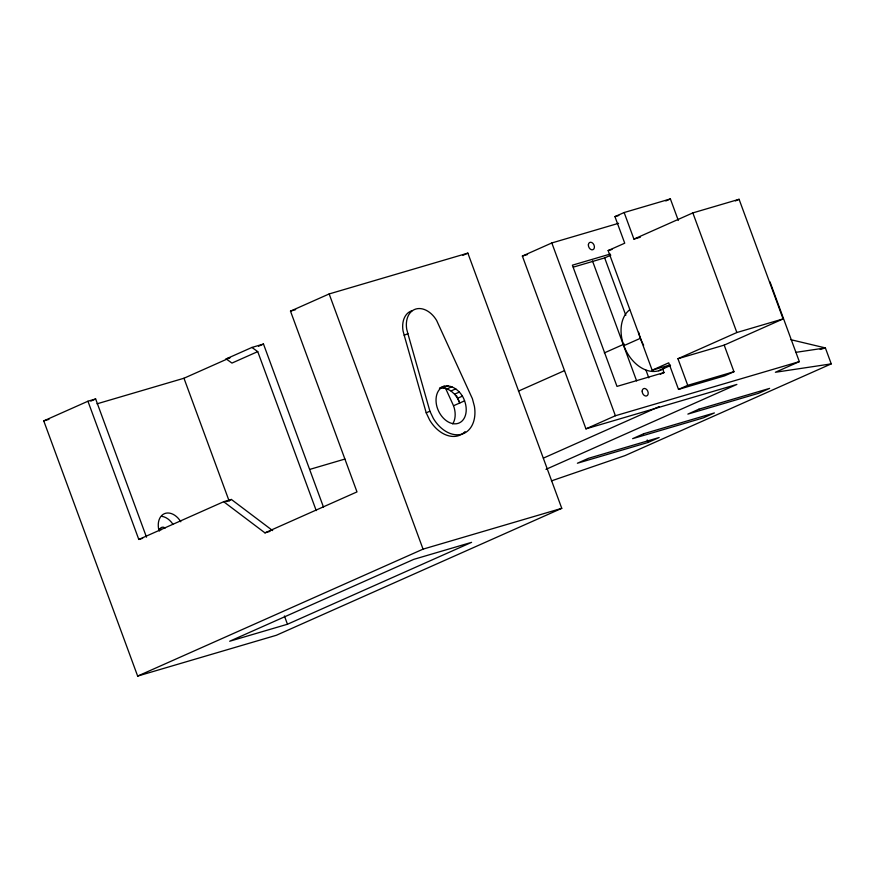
<?xml version="1.0" encoding="UTF-8"?>
<svg xmlns="http://www.w3.org/2000/svg" width="875" height="875" viewBox="0 0 875 875"><rect width="100%" height="100%" fill="white"/><g stroke="black" fill="none" stroke-linecap="round" stroke-linejoin="round"><path stroke-width="1.31" d="M444.248 386.203C435.302 389.452 434.656 401.089 437.609 408.778A19.873 14 66 0 0 457.942 423.423A19.873 14 66 0 0 464.581 400.848C461.42 390.961 449.564 381.292 439.458 388.336L443.188 387.942L447.967 385.809M87.938 401.231L138.797 539.459L223.672 501.714L264.928 532.853L356.989 491.903L290.489 311.139L329.153 293.945L467.863 253.127L561.761 508.331L276.358 635.272L137.648 676.08L43.75 420.886L87.938 401.231L95.648 398.956L146.508 537.195M90.825 401.111L95.648 398.956M316.225 510.595L257.731 351.619L231.952 363.081L226.144 358.903L251.923 347.441L263.484 344.039L323.509 507.172M97.005 403.823L183.969 378.241L229.994 357.766L226.144 358.903M258.497 346.248L263.484 344.039M462.919 255.325L467.863 253.127M545.967 469.35L736.881 384.431L585.944 428.848L522.364 256.058L551.83 242.955L618.57 223.311M670.152 364.908L652.159 370.202L608.147 250.567L624.728 243.195L614.939 216.617L624.148 212.527L670.392 198.92L678.3 220.434M665.788 200.966L670.392 198.92M465.106 431.594A31.325 22.061 66 0 1 429.669 420.087L426.213 412.836L404.206 335.278L407.881 333.638L406.722 329.252A22.805 16.067 66 0 1 415.855 309.017A22.805 16.067 66 0 1 436.625 320.458L472.391 398.694L474.425 406.361A31.325 22.061 66 0 1 461.891 434.142A31.325 22.061 66 0 1 433.355 418.447L429.898 411.195L407.881 333.638M624.148 212.527L633.927 239.105L692.847 212.898L739.091 199.292L783.103 318.916L724.183 345.122L677.939 358.728L687.728 385.317L733.961 371.711L724.183 345.122M573.333 267.127L604.669 257.906L610.805 255.172M735.405 200.933L739.091 199.292M443.188 387.942L447.125 388.839L451.905 386.717M447.125 388.839L451.008 390.983L455.788 388.85M451.008 390.983L454.562 394.198L459.353 392.077M454.562 394.198L457.559 398.289L462.35 396.167M226.384 501.67L231.372 499.45L272.639 530.589M426.213 412.836L429.898 411.195M452.725 423.861A19.873 14 66 0 0 453.534 405.759L464.581 400.848M518.438 391.114L564.495 370.628M604.33 352.909L624.247 344.05M623.853 345.669L640.423 338.297M652.159 370.202L668.741 362.83L678.519 389.408L724.752 375.802L733.961 371.711M677.939 358.728L736.859 332.522L783.103 318.916M658.711 370.759L670.545 365.498M660.319 374.205L664.005 372.575L662.594 368.747M585.944 428.848L615.398 415.745L799.334 361.627L769.989 281.87M678.519 389.408L687.728 385.317M543.397 458.117L659.159 406.623M799.334 361.627L775.392 372.269L831.25 363.88L825.377 347.922L790.869 339.697M648.112 442.433L659.159 437.522L588.438 458.325L577.391 463.236L648.112 442.433L647.205 439.983M831.25 363.88L625.023 455.602L551.447 480.889M137.648 676.08L423.052 549.139L561.761 508.331M287.459 624.247L471.592 542.347L413.787 559.355L229.666 641.244L287.459 624.247L284.419 615.967M290.489 311.139L295.619 309.63M614.939 216.617L618.8 215.48M522.364 256.058L527.505 254.537M633.927 239.105L640.347 237.213M608.147 250.567L612.008 249.441M610.258 254.045L572.392 265.18L616.995 386.4L664.005 372.575M43.75 420.886L48.989 419.344M309.684 469.427L344.914 459.058M223.672 501.714L231.372 499.45M138.797 539.459L142.658 538.322M820.181 349.453L825.377 347.922L796.119 352.319M264.928 532.853L270.069 531.344M251.923 347.441L257.731 351.619M457.559 398.289L459.791 402.97L456.422 395.577M445.659 388.5L453.534 405.759M692.847 212.898L736.859 332.522M604.669 257.906L625.8 315.317M645.98 370.191L648.802 377.847M592.473 260.892L636.628 380.92M551.83 242.955L615.398 415.745M329.153 293.945L423.052 549.139M183.969 378.241L229.195 501.167M404.206 335.278L403.036 330.892A22.805 16.067 66 0 1 412.169 310.658M159.031 530.72A17.03 11.998 66 0 1 164.511 513.636A17.03 11.998 66 0 1 180.797 521.773M159.283 528.784A5.677 4.003 66 0 1 161.514 529.648M159.534 530.895A5.677 4.003 66 0 1 165.189 528.008M161.908 516.359A17.03 11.998 66 0 1 172.834 524.114M643.628 345.231A34.07 23.997 66 0 1 638.652 332.238M664.3 367.916A34.07 23.997 66 0 1 627.681 353.697A34.07 23.997 66 0 1 629.65 309.816M643.672 433.759L632.625 438.67L703.347 417.867L714.394 412.945L643.672 433.759M698.917 409.194L687.87 414.105L758.581 393.291L769.639 388.38L698.917 409.194M588.372 244.869A3.97 2.8 66 0 0 592.769 249.758A3.97 2.8 66 0 0 593.042 243.491A3.97 2.8 66 0 0 588.372 244.869M642.173 391.07A3.97 2.8 66 0 0 646.559 395.97A3.97 2.8 66 0 0 646.844 389.703A3.97 2.8 66 0 0 642.173 391.07"/></g></svg>
